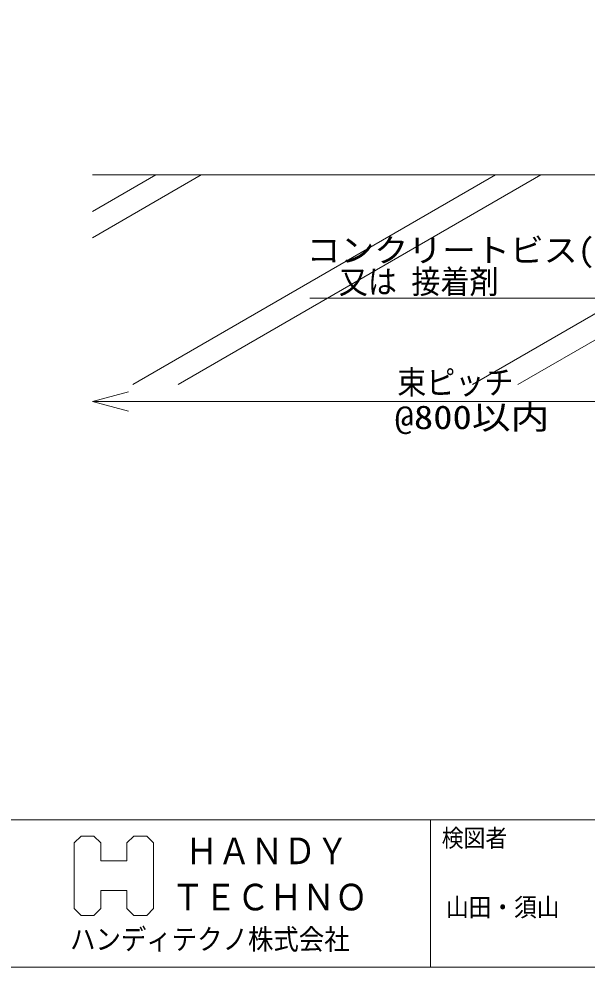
# Model space of a CAD drawing. Units: millimetres, scale not verified. Extents: x -4131 to 4169, y -981 to 998.
# Drawn here: x 3137.3 to 3388.2, y -980.8 to -562.3 of the extents above; entities that cross this region are included whole.
import ezdxf
from ezdxf.enums import TextEntityAlignment as Align

# ---------------------------------------------------------------- set-up
doc = ezdxf.new("R2010")
doc.units = ezdxf.units.MM
doc.header["$LTSCALE"] = 10
for name, color, linetype, lineweight in [('0-0_図枠', 7, 'Continuous', 9), ('0-2_文字', 4, 'Continuous', 9), ('0-3_寸法', 7, 'Continuous', 9), ('0-4_一般', 4, 'Continuous', 9)]:
    doc.layers.add(name, color=color, linetype=linetype, lineweight=lineweight)
doc.styles.add('ＭＳ ゴシック', font='')
doc.styles.get('ＭＳ ゴシック').set_extended_font_data('MS Gothic')

# ---------------------------------------------------------------- blocks, each defined once
blk = doc.blocks.new('グループ-2-1')
at = {"layer": '0-0_図枠', "color": 5}
blk.add_lwpolyline([(32703.5, -6313.7), (32760.9, -6313.7), (32790.9, -6344), (32790.9, -6633.5), (32760.9, -6663.7), (32703.5, -6663.7), (32673.5, -6633.5), (32673.5, -6554.3), (32558.2, -6554.3), (32558.3, -6633.5), (32528.2, -6663.7), (32470.9, -6663.7), (32440.9, -6633.5), (32440.9, -6344), (32470.9, -6313.7), (32528.2, -6313.7), (32558.2, -6344), (32558.2, -6423.2), (32673.5, -6423.2), (32673.5, -6344)], close=True, dxfattribs=at)
at = {"layer": '0-0_図枠', "style": 'ＭＳ ゴシック', "width": 0.9}
for s, height, p in [('ＨＡＮＤＹ', 117.5, (32931.4, -6473.2)), ('ＴＥＣＨＮＯ', 117.5, (32870.7, -6677.2)), ('ハンディテクノ株式会社', 91.42, (32422.6, -6842.3))]:
    blk.add_text(s, height=height, dxfattribs=at).set_placement(p, align=Align.BOTTOM_LEFT)
blk = doc.blocks.new('グループ-34-1')
at = {"layer": '0-3_寸法', "color": 4}
blk.add_line((39661.6, -4395.4), (32521.6, -4395.4), dxfattribs=at)
blk.add_lwpolyline([(32680.4, -4437.9), (32521.6, -4395.4), (32680.4, -4352.8)], dxfattribs=at)
at = {"layer": '0-3_寸法', "color": 4, "style": 'ＭＳ ゴシック'}
for s, width, p in [('束ピッチ', 0.9, (33867.3, -4394.8)), ('@800以内', 1.2, (33855.6, -4548.7))]:
    blk.add_text(s, height=104.5, dxfattribs=dict(at, width=width)).set_placement(p, align=Align.BOTTOM_LEFT)

msp = doc.modelspace()

# ---------------------------------------------------------------- linework, layer by layer
at = {"layer": '0-0_図枠'}
msp.add_line((3319.05, -915.79), (3319.05, -980.79), dxfattribs=at)
at = {"layer": '0-0_図枠', "color": 5}
for points in [[(2169.05, 384.21), (4169.05, 384.21), (4169.05, -915.79), (2169.05, -915.79)], [(2169.05, -915.79), (4169.05, -915.79), (4169.05, -980.79), (2169.05, -980.79)]]:
    msp.add_lwpolyline(points, close=True, dxfattribs=at)
at = {"layer": '0-2_文字'}
msp.add_line((3414.45, -685.52), (3265.76, -685.52), dxfattribs=at)
at = {"layer": '0-4_一般'}
for p, q in [((3197.81, -631.14), (3169.81, -647.3)), ((3217.81, -631.14), (3169.81, -658.85)), ((3347.81, -631.14), (3187.6, -723.64)), ((3367.81, -631.14), (3207.6, -723.64)), ((3497.81, -631.14), (3337.6, -723.64)), ((3517.81, -631.14), (3357.6, -723.64))]:
    msp.add_line(p, q, dxfattribs=at)
at = {"layer": '0-4_一般', "color": 3}
msp.add_line((3169.81, -631.14), (3883.81, -631.14), dxfattribs=at)

# ---------------------------------------------------------------- block references
at = {"layer": '0-0_図枠', "xscale": 0.1, "yscale": 0.1}
msp.add_blockref('グループ-2-1', (-82.35, -291.6), dxfattribs=at)
at = {"layer": '0-3_寸法', "xscale": 0.1, "yscale": 0.1}
msp.add_blockref('グループ-34-1', (-82.35, -291.6), dxfattribs=at)

# ---------------------------------------------------------------- texts
at = {"layer": '0-0_図枠', "color": 1, "style": 'ＭＳ ゴシック', "width": 0.9}
msp.add_text('検図者', height=7.845, dxfattribs=at).set_placement((3324.04, -930.12), align=Align.BOTTOM_LEFT)
at = {"layer": '0-0_図枠', "style": 'ＭＳ ゴシック', "width": 0.9}
msp.add_text('山田・須山', height=8.167, dxfattribs=at).set_placement((3325.88, -960.91), align=Align.BOTTOM_LEFT)
at = {"layer": '0-2_文字', "style": 'ＭＳ ゴシック'}
for s, width, p in [('コンクリートビス(SUS)', 1.05, (3264.32, -672.72)), ('\u3000又は 接着剤', 0.9, (3265.76, -686.61))]:
    msp.add_text(s, height=10.45, dxfattribs=dict(at, width=width)).set_placement(p, align=Align.BOTTOM_LEFT)

doc.saveas('drawing.dxf')
